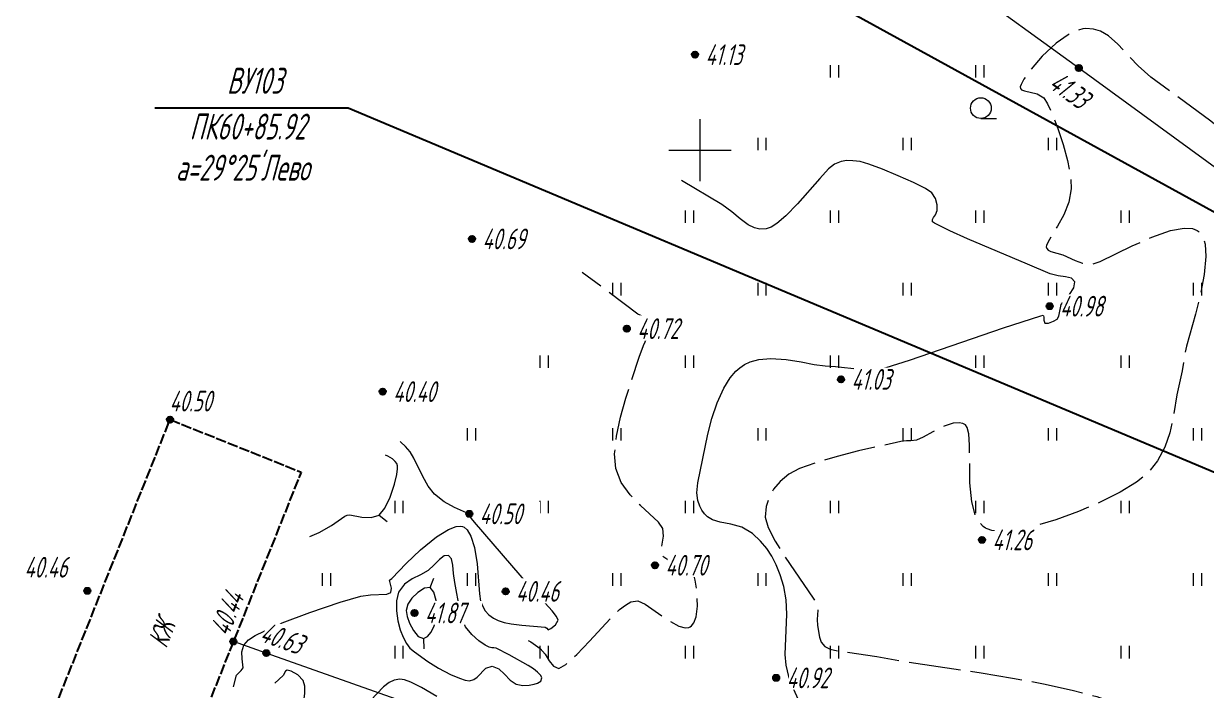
# Model space of a CAD drawing. Extents: x 2208637 to 2213412, y 575334 to 577367.
# Drawn here: x 2211117.4 to 2211174.4, y 576774 to 576806.1 of the extents above; entities that cross this region are included whole.
import ezdxf
from ezdxf.enums import TextEntityAlignment as Align

# ---------------------------------------------------------------- set-up
doc = ezdxf.new("R2010")
doc.units = 0
doc.header["$LTSCALE"] = 0.5
doc.linetypes.add('2000_16', pattern=[1, 1, 0])
doc.linetypes.add('500_329_3', pattern=[6, 5, -1])
doc.layers.get('0').update_dxf_attribs({"lineweight": 25})
for name, color, linetype, lineweight in [('ИИ_ГОРИЗОНТАЛИ_ОСН', 32, 'Continuous', 15), ('ИИ_ГРАНИЦЫ_ЗЕМЛЕПОЛЬЗОВАТЕЛЕЙ', 7, 'Continuous', 25), ('ИИ_КООРДИНАТНАЯ_СЕТКА', 3, 'Continuous', 25), ('ИИ_ОГРАДЫ', 7, 'Continuous', 25), ('ИИ_ОТМЕТКИ', 7, 'Continuous', 25), ('ИИ_СООРУЖЕНИЯ', 7, 'Continuous', 25), ('ИИ_ТРАССЫ_КЛС', 5, 'Continuous', 40), ('ИИ_УГОДЬЯ', 7, 'Continuous', 25)]:
    doc.layers.add(name, color=color, linetype=linetype, lineweight=lineweight)
doc.styles.add('D431', font='', dxfattribs={"height": 1})
doc.styles.add('GOST 2.304', font='cs_gost2304.shx', dxfattribs={"width": 0.8, "oblique": 15})
doc.styles.get('D431').set_extended_font_data('D431', italic=True)
doc.linetypes.add('2000_475_1', pattern='A,3,[1,Topography.shx,S=0.5,R=90,X=0,Y=0],0', length=3)
doc.linetypes.add('2000_485_1', pattern='A,34.5,[1,Topography.shx,S=1.5,R=120,X=0.5,Y=-0.87],-0.01,[1,Topography.shx,S=1.5,R=0,X=-0.25,Y=0.43],0,[3,Topography.shx,S=1,R=0,X=0.5,Y=0],-0.01,[1,Topography.shx,S=1.5,R=60,X=0.5,Y=-0.87],-1,34.5', length=70.02)

# ---------------------------------------------------------------- blocks, each defined once
blk = doc.blocks.new('500_12')
at = {"color": 0, "linetype": 'Continuous', "lineweight": -2, "flags": 128}
for points in [[(0, 3), (0, -3)], [(-3, 0), (3, 0)]]:
    blk.add_lwpolyline(points, dxfattribs=at)
at = {"color": 7, "linetype": 'Continuous', "lineweight": -2, "style": 'D431'}
blk.add_attdef('Вертикальная_подпись', (-0.5, 0.5), '', height=2, rotation=90, dxfattribs=at)
blk.add_attdef('Горизонтальная_подпись', (0.5, 0.5), '', height=2, dxfattribs=at)
blk = doc.blocks.new('500_329_6')
at = {"color": 0, "linetype": 'Continuous', "lineweight": -2}
blk.add_lwpolyline([(0, 0), (1, 0)], dxfattribs=at)
blk = doc.blocks.new('500_401')
at = {"color": 0, "linetype": 'Continuous', "lineweight": -2}
for points in [[(-0.4, 0), (-0.4, 1.2)], [(0.4, 0), (0.4, 1.2)]]:
    blk.add_lwpolyline(points, dxfattribs=at)
blk = doc.blocks.new('500_379')
at = {"color": 0, "linetype": 'Continuous', "lineweight": -2}
blk.add_lwpolyline([(0, -1), (1.5, -1)], dxfattribs=at)
blk.add_circle((0, 0), 1, dxfattribs=at)
blk = doc.blocks.new('500_330_1')
at = {"linetype": 'Continuous', "lineweight": -2}
h = blk.add_hatch(color=0, dxfattribs=at)
h.dxf.hatch_style = 1
edge = h.paths.add_edge_path()
edge.add_arc((0, 0), 0.3, 0, 360)
at = {"color": 0, "linetype": 'Continuous', "lineweight": -2}
blk.add_circle((0, 0), 0.3, dxfattribs=at)
at = {"color": 0, "linetype": 'Continuous', "lineweight": -2, "style": 'GOST 2.304', "flags": 1}
for tag, p in [('Номер', (-1, -1)), ('Номер_рабочей_станции', (-1, -3.5))]:
    blk.add_attdef(tag, text='', height=2, dxfattribs=at).set_placement(p, align=Align.RIGHT)
at = {"color": 0, "linetype": 'Continuous', "lineweight": -2, "style": 'GOST 2.304'}
blk.add_attdef('Высота', (1, -1), '', height=2, dxfattribs=at)
at = {"color": 0, "linetype": 'Continuous', "lineweight": -2, "style": 'GOST 2.304', "flags": 1}
blk.add_attdef('Код', (0, -3.5), '', height=2, dxfattribs=at)
blk = doc.blocks.new('PD7E29FB7921E4EA9B9E6094250D61F')
at = {"color": 0, "linetype": '2000_485_1', "lineweight": -2, "flags": 128}
blk.add_lwpolyline([(2211134.45, 576819.17), (2211144.86, 576833.83), (2211150.75, 576843), (2211154.99, 576846.09), (2211159.93, 576844.44), (2211166.09, 576840.68), (2211208, 576815.87), (2211189.79, 576788.76)], close=True, dxfattribs=at)
at = {"color": 0, "lineweight": -2, "flags": 1}
for tag in ['Адрес (местоположение) участка', 'Дата постановки на учет', 'Тип объекта', 'Статус записи о ЗУ по справочнику', 'Кадастровый номер, обозначение, учетный номер объекта', 'Кадастровый номер квартала', 'Вид разрешенного использования по классификатору', 'Площадь, кв.м', 'Категория земель', 'Вид использования по документу', 'Кадастровая стоимость']:
    blk.add_attdef(tag, (0, 0), '', height=0.2, dxfattribs=at)

msp = doc.modelspace()

# ---------------------------------------------------------------- linework, layer by layer
at = {"layer": 'ИИ_ГОРИЗОНТАЛИ_ОСН', "color": 32, "linetype": '500_329_3', "lineweight": 20, "flags": 128}
for points, elevation in [([(2211230.237, 576793.471), (2211229.539, 576794.436), (2211229, 576795.255), (2211228.719, 576795.596), (2211228.363, 576795.9), (2211227.885, 576796.175), (2211227.306, 576796.337), (2211226.47, 576796.438), (2211225.479, 576796.491), (2211224.436, 576796.506), (2211223.441, 576796.498), (2211221.766, 576796.451), (2211221.645, 576796.465), (2211221.537, 576796.5), (2211221.345, 576796.863), (2211221.155, 576797.089), (2211220.89, 576797.205), (2211220.159, 576797.399), (2211219.928, 576797.539), (2211219.844, 576797.762), (2211219.868, 576798.299), (2211219.825, 576798.834), (2211219.783, 576799.146), (2211219.7, 576799.504), (2211219.559, 576799.882), (2211218.886, 576801.461), (2211216.987, 576805.766), (2211216.8, 576806.289), (2211216.572, 576807.135), (2211216.393, 576807.518), (2211216.078, 576807.914), (2211215.646, 576808.193), (2211214.783, 576808.63), (2211213.585, 576809.187), (2211212.149, 576809.827), (2211208.952, 576811.204), (2211203.569, 576813.458), (2211202.116, 576814.089), (2211201.998, 576814.167), (2211189.803, 576820.012), (2211189.454, 576820.181), (2211188.897, 576820.49), (2211188.533, 576820.61), (2211188.308, 576820.612), (2211188.154, 576820.4), (2211187.895, 576819.946), (2211187.249, 576818.729), (2211187.168, 576818.619), (2211187.08, 576818.513), (2211186.16, 576817.607), (2211185.686, 576817.107), (2211185.254, 576816.604), (2211184.937, 576816.156), (2211184.443, 576815.318), (2211184.284, 576814.944), (2211184.222, 576814.637), (2211184.223, 576814.392), (2211184.249, 576814.218), (2211184.291, 576814.066), (2211184.368, 576813.934), (2211184.563, 576813.708), (2211184.946, 576813.36), (2211187.024, 576811.759), (2211187.709, 576811.183), (2211188.268, 576810.618), (2211188.627, 576810.084), (2211188.832, 576809.447), (2211188.865, 576808.873), (2211188.717, 576807.76), (2211188.685, 576807.14), (2211188.781, 576806.425), (2211188.988, 576805.753), (2211189.307, 576804.942), (2211189.7, 576804.055), (2211190.127, 576803.152), (2211191.407, 576800.61), (2211191.611, 576800.25), (2211191.796, 576799.978), (2211191.954, 576799.699), (2211192.077, 576799.324), (2211192.18, 576798.882), (2211192.28, 576798.327), (2211192.322, 576797.723), (2211192.273, 576797.247), (2211192.169, 576796.915), (2211192.061, 576796.713), (2211191.931, 576796.548), (2211191.787, 576796.423), (2211191.534, 576796.278), (2211191.142, 576796.151), (2211190.605, 576796.065), (2211189.561, 576795.965), (2211189.159, 576795.862), (2211188.745, 576795.612), (2211188.441, 576795.34), (2211188.141, 576795.112), (2211187.735, 576794.995), (2211187.324, 576795.079), (2211186.873, 576795.328), (2211186.365, 576795.642), (2211185.787, 576795.922), (2211185.123, 576796.069), (2211184.556, 576796.011), (2211184.026, 576795.809), (2211183.508, 576795.546), (2211182.981, 576795.303), (2211182.419, 576795.16), (2211181.801, 576795.198), (2211181.255, 576795.442), (2211180.614, 576795.907), (2211179.9, 576796.538), (2211179.138, 576797.279), (2211177.558, 576798.877), (2211176.788, 576799.625), (2211176.061, 576800.266), (2211174.635, 576801.394), (2211171.742, 576803.524), (2211171.119, 576804.063), (2211170.152, 576805.106), (2211169.701, 576805.514), (2211169.308, 576805.741), (2211168.975, 576805.838), (2211168.598, 576805.86), (2211168.462, 576805.846), (2211168.182, 576805.773), (2211167.749, 576805.568), (2211167.17, 576805.161), (2211166.496, 576804.526), (2211165.937, 576803.872), (2211165.619, 576803.421), (2211165.478, 576803.168), (2211165.439, 576803.056), (2211165.45, 576802.979), (2211165.503, 576802.916), (2211165.641, 576802.855), (2211166.262, 576802.721), (2211166.573, 576802.529), (2211166.754, 576802.235), (2211166.993, 576801.718), (2211167.256, 576801.045), (2211167.511, 576800.282), (2211167.725, 576799.498), (2211167.866, 576798.758), (2211167.9, 576798.131), (2211167.78, 576797.495), (2211167.535, 576796.886), (2211167.236, 576796.334), (2211166.779, 576795.574), (2211166.707, 576795.411), (2211166.694, 576795.333), (2211166.723, 576795.257), (2211166.787, 576795.182), (2211166.921, 576795.109), (2211167.5, 576794.952), (2211168.088, 576794.678), (2211168.443, 576794.556), (2211168.861, 576794.502), (2211169.287, 576794.631), (2211170.843, 576795.383), (2211171.779, 576795.806), (2211172.692, 576796.127), (2211173.341, 576796.245), (2211173.746, 576796.218), (2211173.967, 576796.133), (2211174.06, 576796.068), (2211174.131, 576795.997), (2211174.245, 576795.82), (2211174.353, 576795.471), (2211174.393, 576794.879), (2211174.311, 576793.999), (2211174.129, 576793.041), (2211173.895, 576792.09), (2211173.462, 576790.552), (2211173.36, 576790.134), (2211173.242, 576789.355), (2211172.995, 576788.213), (2211172.808, 576787.062), (2211172.645, 576786.378), (2211172.406, 576785.683), (2211172.065, 576785.021), (2211171.599, 576784.437), (2211171.043, 576783.996), (2211170.254, 576783.518), (2211169.299, 576783.034), (2211168.242, 576782.576), (2211167.151, 576782.176), (2211166.092, 576781.865), (2211165.13, 576781.675), (2211164.474, 576781.631), (2211164.072, 576781.672), (2211163.854, 576781.739), (2211163.762, 576781.784), (2211163.656, 576781.856), (2211163.474, 576782.042), (2211163.27, 576782.413), (2211163.103, 576783.041), (2211163.016, 576783.956), (2211162.999, 576785.772), (2211162.958, 576786.328), (2211162.884, 576786.625), (2211162.805, 576786.751), (2211162.678, 576786.827), (2211162.504, 576786.863), (2211162.207, 576786.837), (2211161.771, 576786.695), (2211161.225, 576786.425), (2211160.755, 576786.162), (2211160.446, 576786.021), (2211160.173, 576785.986), (2211159.951, 576785.983), (2211159.677, 576785.953), (2211157.651, 576785.501), (2211156.617, 576785.237), (2211155.623, 576784.951), (2211154.801, 576784.66), (2211154.282, 576784.385), (2211153.873, 576784.023), (2211153.553, 576783.654), (2211153.324, 576783.259), (2211153.189, 576782.816), (2211153.15, 576782.308), (2211153.286, 576781.809), (2211153.629, 576781.145), (2211154.098, 576780.396), (2211155.462, 576778.409), (2211155.637, 576778.092), (2211155.681, 576777.821), (2211155.644, 576777.369), (2211155.665, 576777.088), (2211155.758, 576776.517), (2211155.848, 576776.28), (2211156.027, 576776.067), (2211156.276, 576775.948), (2211156.683, 576775.854), (2211158.524, 576775.59), (2211159.868, 576775.355), (2211163.557, 576774.8), (2211165.068, 576774.55), (2211166.564, 576774.274), (2211167.95, 576773.974), (2211169.133, 576773.654), (2211169.87, 576773.385), (2211170.27, 576773.178), (2211170.452, 576773.038), (2211170.587, 576772.863), (2211170.698, 576772.644), (2211170.794, 576772.288), (2211170.812, 576771.775), (2211170.71, 576771.096), (2211170.358, 576769.733), (2211170.248, 576769.114), (2211170.275, 576768.581), (2211170.479, 576767.958), (2211170.741, 576767.425), (2211171.043, 576766.971), (2211171.363, 576766.585), (2211171.684, 576766.256), (2211172.047, 576765.93), (2211172.382, 576765.698), (2211172.738, 576765.537), (2211173.162, 576765.427), (2211173.569, 576765.401), (2211173.901, 576765.464), (2211174.241, 576765.558), (2211174.672, 576765.624), (2211175.915, 576765.638), (2211181.435, 576765.611), (2211181.588, 576765.655), (2211181.835, 576765.968), (2211182.095, 576766.06), (2211185.343, 576767), (2211186.787, 576767.437), (2211187.414, 576767.659), (2211188.882, 576768.234), (2211189.267, 576768.352), (2211189.657, 576768.436), (2211189.966, 576768.478), (2211192.1, 576768.698), (2211193.273, 576768.836), (2211193.882, 576768.894), (2211194.959, 576768.966), (2211195.276, 576769.024), (2211195.451, 576769.093), (2211195.563, 576769.192), (2211195.632, 576769.36), (2211195.653, 576769.561), (2211195.612, 576769.853), (2211195.466, 576770.198), (2211195.233, 576770.449), (2211194.882, 576770.486), (2211194.353, 576770.375), (2211193.405, 576770.119), (2211193.205, 576770.099), (2211193.13, 576770.121), (2211193.114, 576770.177), (2211193.164, 576770.249), (2211193.344, 576770.374), (2211193.726, 576770.561), (2211194.313, 576770.798), (2211195.231, 576771.133), (2211195.593, 576771.259), (2211196.04, 576771.388), (2211196.129, 576771.43), (2211196.686, 576771.225), (2211197.118, 576771.041), (2211197.429, 576770.866), (2211197.612, 576770.668), (2211197.724, 576770.469), (2211197.895, 576770.25), (2211198.081, 576770.097), (2211198.499, 576769.83), (2211198.741, 576769.636), (2211198.997, 576769.373), (2211199.543, 576768.729), (2211199.677, 576768.668), (2211199.826, 576768.635), (2211200.422, 576768.589), (2211200.6, 576768.545), (2211200.48, 576768.474), (2211200.23, 576768.417), (2211199.541, 576768.343), (2211199.223, 576768.287), (2211198.919, 576768.2), (2211197.575, 576767.738), (2211197.002, 576767.575), (2211195.633, 576767.293), (2211192.995, 576766.818), (2211192.082, 576766.636), (2211191.881, 576766.544), (2211191.539, 576766.329), (2211189.395, 576765.28), (2211188.668, 576764.895), (2211188.031, 576764.523), (2211187.568, 576764.198), (2211187.167, 576763.815), (2211186.889, 576763.464), (2211186.409, 576762.729), (2211186.058, 576762.281), (2211185.658, 576761.847), (2211183.181, 576759.329), (2211182.656, 576758.766), (2211182.292, 576758.335), (2211181.967, 576757.882), (2211181.708, 576757.48), (2211181.496, 576757.106), (2211181.312, 576756.737), (2211180.913, 576755.857), (2211180.728, 576755.407), (2211180.617, 576755.032), (2211180.615, 576754.765), (2211180.76, 576754.575), (2211180.988, 576754.462), (2211181.256, 576754.305), (2211182.907, 576752.67), (2211183.497, 576752.126), (2211184.065, 576751.653), (2211184.564, 576751.311), (2211185.227, 576751.006), (2211185.903, 576750.791), (2211186.515, 576750.647), (2211187.228, 576750.504), (2211187.478, 576750.358), (2211187.621, 576750.313)], 41.25), ([(2211141.722, 576776.353), (2211141.854, 576776.289), (2211142.297, 576775.972), (2211142.537, 576775.7), (2211142.733, 576775.384), (2211142.936, 576775.122), (2211143.198, 576775.008), (2211143.532, 576775.198), (2211144.059, 576775.686), (2211144.679, 576776.333), (2211145.808, 576777.554), (2211146.117, 576777.85), (2211146.416, 576778.069), (2211146.676, 576778.218), (2211147, 576778.271), (2211147.359, 576778.106), (2211148.507, 576777.307), (2211148.979, 576777.054), (2211149.287, 576776.969), (2211149.459, 576776.983), (2211149.532, 576777.016), (2211149.596, 576777.065), (2211149.703, 576777.206), (2211149.814, 576777.506), (2211149.88, 576778.019), (2211149.855, 576778.733), (2211149.771, 576779.267), (2211149.682, 576779.593), (2211149.58, 576779.821), (2211149.532, 576779.885), (2211149.416, 576779.983), (2211149.207, 576780.074), (2211148.506, 576780.211), (2211148.218, 576780.416), (2211148.125, 576780.729), (2211148.247, 576781.388), (2211148.205, 576781.765), (2211147.995, 576782.065), (2211147.127, 576782.87), (2211146.634, 576783.383), (2211146.21, 576783.975), (2211145.939, 576784.651), (2211145.884, 576785.362), (2211145.978, 576786.213), (2211146.173, 576787.131), (2211146.426, 576788.045), (2211147.072, 576790.029), (2211147.279, 576790.577), (2211147.682, 576791.445), (2211147.712, 576791.707), (2211147.555, 576791.877), (2211147.304, 576791.965), (2211147.011, 576792.096), (2211145.231, 576793.443), (2211144.328, 576794.104)], 40.75)]:
    msp.add_lwpolyline(points, dxfattribs=dict(at, elevation=elevation))
at = {"layer": 'ИИ_ГОРИЗОНТАЛИ_ОСН', "flags": 128}
for points, elevation in [([(2211154.796, 576773.382), (2211154.469, 576774.14), (2211154.29, 576774.63), (2211154.153, 576775.166), (2211154.11, 576775.681), (2211154.192, 576777.636), (2211154.164, 576778.317), (2211154.045, 576778.96), (2211153.868, 576779.523), (2211153.681, 576780.003), (2211153.469, 576780.421), (2211153.217, 576780.798), (2211152.912, 576781.155), (2211152.539, 576781.512), (2211152.024, 576781.826), (2211151.492, 576781.968), (2211150.979, 576782.059), (2211150.606, 576782.173), (2211150.36, 576782.323), (2211150.216, 576782.468), (2211150.092, 576782.651), (2211149.996, 576782.837), (2211149.902, 576783.111), (2211149.855, 576783.479), (2211149.893, 576783.961), (2211150.382, 576786.315), (2211150.577, 576787.059), (2211150.83, 576787.816), (2211151.15, 576788.528), (2211151.461, 576789.027), (2211151.729, 576789.34), (2211151.925, 576789.514), (2211152.155, 576789.665), (2211152.417, 576789.789), (2211152.835, 576789.908), (2211153.419, 576789.964), (2211154.163, 576789.916), (2211154.876, 576789.796), (2211155.513, 576789.67), (2211156.029, 576789.602), (2211156.53, 576789.571), (2211157.715, 576789.45), (2211158.356, 576789.44), (2211158.636, 576789.462), (2211158.982, 576789.523), (2211160.096, 576789.883), (2211164.632, 576791.435), (2211166.434, 576792.021), (2211166.542, 576792.042), (2211166.566, 576792.019), (2211166.584, 576791.945), (2211166.578, 576791.801), (2211166.619, 576791.657), (2211166.799, 576791.664), (2211167.045, 576791.753), (2211167.222, 576791.861), (2211167.3, 576792.002), (2211167.407, 576792.562), (2211167.808, 576793.046), (2211168.028, 576793.37), (2211168.074, 576793.655), (2211167.911, 576793.825), (2211167.63, 576793.898), (2211167.274, 576793.948), (2211166.887, 576794.047), (2211165.791, 576794.498), (2211162.899, 576795.734), (2211162.052, 576796.114), (2211161.304, 576796.48), (2211161.208, 576796.551), (2211161.204, 576796.651), (2211161.256, 576796.748), (2211161.359, 576796.885), (2211161.44, 576797.098), (2211161.433, 576797.369), (2211161.359, 576797.665), (2211161.183, 576797.949), (2211160.88, 576798.147), (2211160.295, 576798.438), (2211159.558, 576798.768), (2211158.796, 576799.082), (2211158.139, 576799.327), (2211157.717, 576799.449), (2211157.369, 576799.495), (2211157.082, 576799.501), (2211156.804, 576799.452), (2211156.486, 576799.331), (2211156.2, 576799.096), (2211155.777, 576798.637), (2211154.699, 576797.414), (2211154.136, 576796.836), (2211153.714, 576796.473), (2211153.431, 576796.29), (2211153.186, 576796.206), (2211152.894, 576796.2), (2211152.635, 576796.255), (2211152.322, 576796.405), (2211151.946, 576796.686), (2211151.541, 576797.028), (2211151.055, 576797.388), (2211149.106, 576798.536)], 41), ([(2211127.517, 576774.123), (2211127.659, 576774.689), (2211127.891, 576774.91), (2211127.973, 576775.041), (2211127.926, 576775.482), (2211127.923, 576775.819), (2211128.016, 576776.133), (2211128.236, 576776.386), (2211128.563, 576776.604), (2211129.455, 576777.04), (2211129.867, 576777.216), (2211131.191, 576777.707), (2211132.658, 576778.206), (2211133.645, 576778.502), (2211134.119, 576778.567), (2211134.905, 576778.599), (2211135.094, 576778.668), (2211135.131, 576778.888), (2211135.035, 576779.274), (2211135.141, 576779.351), (2211135.843, 576780.077), (2211136.533, 576780.727), (2211137.293, 576781.351), (2211137.873, 576781.719), (2211138.252, 576781.864), (2211138.464, 576781.879), (2211138.555, 576781.858), (2211138.638, 576781.818), (2211138.785, 576781.689), (2211138.963, 576781.392), (2211139.133, 576780.852), (2211139.264, 576780.052), (2211139.376, 576778.603), (2211139.426, 576778.25), (2211139.535, 576777.994), (2211139.647, 576777.799), (2211139.83, 576777.602), (2211140.051, 576777.432), (2211140.276, 576777.326), (2211140.566, 576777.234), (2211140.903, 576777.169), (2211141.407, 576777.106), (2211142.54, 576776.997), (2211142.617, 576776.954), (2211142.69, 576776.876), (2211142.815, 576776.947), (2211143.038, 576777.121), (2211143.163, 576777.336), (2211143.086, 576777.517), (2211142.871, 576777.79), (2211141.829, 576778.94), (2211139.126, 576782.072), (2211138.986, 576782.236), (2211138.861, 576782.437), (2211138.747, 576782.52), (2211138.171, 576782.773), (2211137.672, 576783.053), (2211137.206, 576783.421), (2211136.903, 576783.805), (2211136.64, 576784.262), (2211136.208, 576785.149), (2211136.027, 576785.452), (2211135.803, 576785.712), (2211135.584, 576785.928), (2211135.549, 576785.959)], 40.5), ([(2211131.187, 576781.378), (2211131.645, 576781.564), (2211132.233, 576781.905), (2211132.878, 576782.357), (2211132.998, 576782.396), (2211133.12, 576782.421), (2211133.702, 576782.308), (2211134.151, 576782.286), (2211134.538, 576782.406), (2211134.803, 576782.735), (2211135.063, 576783.278), (2211135.278, 576783.899), (2211135.389, 576784.362), (2211135.422, 576784.644), (2211135.416, 576784.784), (2211135.38, 576784.892), (2211135.315, 576784.994), (2211135.18, 576785.122), (2211134.956, 576785.255), (2211134.838, 576785.299)], 40.5), ([(2211130.805, 576772.994), (2211130.806, 576772.998), (2211130.908, 576773.427), (2211130.959, 576773.816), (2211130.949, 576774.152), (2211130.866, 576774.426), (2211130.615, 576774.701), (2211130.3, 576774.878), (2211130.094, 576774.932), (2211130.028, 576774.888), (2211129.905, 576774.677), (2211129.499, 576774.3)], 41), ([(2211137.319, 576773.654), (2211136.57, 576774.094), (2211136.064, 576774.347), (2211135.758, 576774.461), (2211135.532, 576774.496), (2211135.261, 576774.446), (2211135.023, 576774.336), (2211134.745, 576774.122), (2211134.12, 576773.464)], 40.5)]:
    msp.add_lwpolyline(points, dxfattribs=dict(at, elevation=elevation))
for points, elevation in [([(2211140.171, 576775.994), (2211140.061, 576776.012), (2211139.97, 576776.008), (2211139.836, 576776.034), (2211139.65, 576776.137), (2211139.342, 576776.347), (2211138.998, 576776.649), (2211138.699, 576777.026), (2211138.532, 576777.401), (2211138.417, 576777.843), (2211138.188, 576779.152), (2211138.119, 576779.587), (2211138.083, 576779.985), (2211138.021, 576780.294), (2211137.873, 576780.459), (2211137.663, 576780.435), (2211137.443, 576780.259), (2211137.193, 576780.004), (2211136.897, 576779.743), (2211136.531, 576779.533), (2211136.128, 576779.334), (2211135.753, 576779.077), (2211135.475, 576778.696), (2211135.37, 576778.276), (2211135.368, 576777.799), (2211135.44, 576777.313), (2211135.556, 576776.869), (2211135.686, 576776.518), (2211135.846, 576776.217), (2211136.022, 576775.998), (2211136.239, 576775.808), (2211136.889, 576775.343), (2211137.403, 576775.031), (2211137.971, 576774.727), (2211138.402, 576774.537), (2211138.68, 576774.448), (2211138.897, 576774.422), (2211139.097, 576774.475), (2211139.262, 576774.59), (2211139.684, 576775.026), (2211139.981, 576775.125), (2211140.303, 576775), (2211140.584, 576774.731), (2211140.853, 576774.441), (2211141.141, 576774.253), (2211141.457, 576774.198), (2211141.762, 576774.206), (2211142.013, 576774.249), (2211142.168, 576774.299), (2211142.323, 576774.407), (2211142.385, 576774.553), (2211142.325, 576774.68), (2211142.174, 576774.83), (2211141.977, 576774.99), (2211141.723, 576775.152), (2211140.807, 576775.668)], 41), ([(2211137.29, 576777.402), (2211137.318, 576777.635), (2211137.321, 576777.907), (2211137.285, 576778.284), (2211137.175, 576778.69), (2211136.991, 576778.91), (2211136.718, 576778.881), (2211136.396, 576778.68), (2211136.103, 576778.396), (2211135.915, 576778.118), (2211135.838, 576777.812), (2211135.878, 576777.518), (2211136.005, 576777.192), (2211136.187, 576776.837), (2211136.412, 576776.56), (2211136.668, 576776.458), (2211136.866, 576776.55), (2211137.046, 576776.767), (2211137.193, 576777.065)], 41.5)]:
    msp.add_lwpolyline(points, close=True, dxfattribs=dict(at, elevation=elevation))
at = {"layer": 'ИИ_ОГРАДЫ', "linetype": '2000_475_1', "lineweight": 20, "flags": 128}
for points in [[(2211162.622, 576808.075), (2211168.265, 576803.967), (2211175.984, 576798.346), (2211187.337, 576790.079), (2211198.61, 576781.87), (2211202.273, 576779.203), (2211205.78, 576783.95), (2211213.97, 576795.91), (2211217.167, 576801.007), (2211219.283, 576803.789), (2211220.81, 576806.45), (2211220.79, 576809.08), (2211215.99, 576812.01), (2211210.26, 576815.345), (2211206.96, 576817.52), (2211203.574, 576819.431), (2211198.15, 576822.61), (2211192.726, 576825.789), (2211186.43, 576829.23), (2211182.45, 576831.68), (2211176.847, 576834.872)], [(2211147.84, 576745.87), (2211148.728, 576747.413), (2211154.544, 576743.8), (2211158.735, 576742.016), (2211160.249, 576741.371), (2211162.85, 576745.55), (2211167.5, 576752.24), (2211172.15, 576758.93), (2211172.6, 576759.955), (2211156.459, 576766.316), (2211142.651, 576770.981), (2211140.579, 576771.682), (2211129.092, 576775.752), (2211127.51, 576776.312)]]:
    msp.add_lwpolyline(points, dxfattribs=at)
at = {"layer": 'ИИ_СООРУЖЕНИЯ', "linetype": '2000_16', "flags": 128}
msp.add_lwpolyline([(2211124.456, 576787.01), (2211130.775, 576784.484), (2211127.51, 576776.312), (2211123.717, 576766.82), (2211117.398, 576769.346)], close=True, dxfattribs=at)
at = {"layer": 'ИИ_ТРАССЫ_КЛС', "lineweight": 25, "flags": 128}
msp.add_lwpolyline([(2211194.772, 576776.058), (2211133.049, 576802.032), (2211123.717, 576802.032)], dxfattribs=at)

# ---------------------------------------------------------------- block references
at = {"layer": 'ИИ_ГОРИЗОНТАЛИ_ОСН'}
for p, xscale, yscale, zscale, rotation in [((2211134.538, 576782.406, 40.5), 0.4999999999999998, 0.4999999999999998, 0.4999999999999998, 321.1737056444692), ((2211136.991, 576778.91, 41.5), 0.5, 0.5, 0.5, 68.01488157398643), ((2211136.668, 576776.458, 41.5), 0.4999999999999998, 0.4999999999999998, 0.4999999999999998, 271.6926474923873)]:
    msp.add_blockref('500_329_6', p, dxfattribs=dict(at, xscale=xscale, yscale=yscale, zscale=zscale, rotation=rotation))
at = {"layer": 'ИИ_КООРДИНАТНАЯ_СЕТКА', "color": 3, "lineweight": 20, "xscale": 0.5, "yscale": 0.5, "zscale": 0.5}
msp.add_blockref('500_12', (2211150, 576800), dxfattribs=at)
at = {"layer": 'ИИ_УГОДЬЯ', "lineweight": 20, "xscale": 0.5, "yscale": 0.5, "zscale": 0.5}
for name, p in [('500_401', (2211156.5, 576803.5)), ('500_401', (2211163.5, 576803.5)), ('500_379', (2211163.542, 576802.027)), ('500_401', (2211153, 576800)), ('500_401', (2211160, 576800)), ('500_401', (2211167, 576800)), ('500_401', (2211149.5, 576796.5)), ('500_401', (2211156.5, 576796.5)), ('500_401', (2211163.5, 576796.5)), ('500_401', (2211170.5, 576796.5)), ('500_401', (2211146, 576793)), ('500_401', (2211153, 576793)), ('500_401', (2211160, 576793)), ('500_401', (2211167, 576793)), ('500_401', (2211174, 576793)), ('500_401', (2211142.5, 576789.5)), ('500_401', (2211149.5, 576789.5)), ('500_401', (2211156.5, 576789.5)), ('500_401', (2211163.5, 576789.5)), ('500_401', (2211170.5, 576789.5)), ('500_401', (2211139, 576786)), ('500_401', (2211146, 576786)), ('500_401', (2211153, 576786)), ('500_401', (2211160, 576786)), ('500_401', (2211167, 576786)), ('500_401', (2211174, 576786)), ('500_401', (2211135.5, 576782.5)), ('500_401', (2211142.5, 576782.5)), ('500_401', (2211149.5, 576782.5)), ('500_401', (2211156.5, 576782.5)), ('500_401', (2211163.5, 576782.5)), ('500_401', (2211170.5, 576782.5)), ('500_401', (2211132, 576779)), ('500_401', (2211139, 576779)), ('500_401', (2211146, 576779)), ('500_401', (2211153, 576779)), ('500_401', (2211160, 576779)), ('500_401', (2211167, 576779)), ('500_401', (2211174, 576779)), ('500_401', (2211135.5, 576775.5)), ('500_401', (2211142.5, 576775.5)), ('500_401', (2211149.5, 576775.5)), ('500_401', (2211156.5, 576775.5)), ('500_401', (2211163.5, 576775.5)), ('500_401', (2211170.5, 576775.5))]:
    msp.add_blockref(name, p, dxfattribs=at)

# ---------------------------------------------------------------- wipeouts: each hides what was drawn before it
at = {"lineweight": 0}
for points, layer in [([(2211150.383, 576804.036), (2211152.824, 576804.036), (2211152.824, 576805.176), (2211150.383, 576805.176)], 'ИИ_ОТМЕТКИ'), ([(2211127.263, 576802.636), (2211131.197, 576802.636), (2211131.197, 576804.061), (2211127.263, 576804.061)], 'ИИ_ТРАССЫ_КЛС')]:
    msp.add_wipeout(points, dxfattribs=at).dxf.layer = layer

# ---------------------------------------------------------------- next in the draw order: block references
at = {"layer": 'ИИ_ОТМЕТКИ'}
ref = msp.add_blockref('500_330_1', (2211149.766, 576804.606, 41.126), dxfattribs=dict(at, xscale=0.5, yscale=0.5, zscale=0.5))
ref.add_attrib('Высота', '41.13', (2211150.266, 576804.106), dxfattribs={"layer": '0', "color": 0, "linetype": 'Continuous', "lineweight": -2, "height": 1, "style": 'GOST 2.304', "oblique": 15, "width": 0.8})

# ---------------------------------------------------------------- next in the draw order: texts
at = {"layer": 'ИИ_ТРАССЫ_КЛС', "lineweight": 25, "style": 'GOST 2.304', "oblique": 15, "width": 0.8}
msp.add_text('ВУ103', height=1.25, dxfattribs=at).set_placement((2211127.2, 576802.724))

# ---------------------------------------------------------------- next in the draw order: wipeouts: each hides what was drawn before it
at = {"lineweight": 0}
for points, layer in [([(2211166.809, 576802.924), (2211168.927, 576801.381), (2211169.598, 576802.303), (2211167.48, 576803.846)], 'ИИ_ОТМЕТКИ'), ([(2211139.631, 576795.153), (2211142.432, 576795.153), (2211142.432, 576796.351), (2211139.631, 576796.351)], 'ИИ_ОТМЕТКИ'), ([(2211167.474, 576791.91), (2211170.275, 576791.91), (2211170.275, 576793.05), (2211167.474, 576793.05)], 'ИИ_ОТМЕТКИ'), ([(2211147.091, 576790.824), (2211149.935, 576790.824), (2211149.935, 576792.041), (2211147.091, 576792.041)], 'ИИ_ОТМЕТКИ'), ([(2211157.419, 576788.38), (2211160.039, 576788.38), (2211160.039, 576789.52), (2211157.419, 576789.52)], 'ИИ_ОТМЕТКИ'), ([(2211135.327, 576787.79), (2211138.188, 576787.79), (2211138.188, 576788.93), (2211135.327, 576788.93)], 'ИИ_ОТМЕТКИ'), ([(2211124.546, 576787.333), (2211127.347, 576787.333), (2211127.347, 576788.473), (2211124.546, 576788.473)], 'ИИ_ОТМЕТКИ'), ([(2211139.495, 576781.897), (2211142.296, 576781.897), (2211142.296, 576783.037), (2211139.495, 576783.037)], 'ИИ_ОТМЕТКИ'), ([(2211164.213, 576780.642), (2211166.754, 576780.642), (2211166.754, 576781.859), (2211164.213, 576781.859)], 'ИИ_ОТМЕТКИ'), ([(2211148.45, 576779.42), (2211151.271, 576779.42), (2211151.271, 576780.56), (2211148.45, 576780.56)], 'ИИ_ОТМЕТКИ'), ([(2211117.55, 576779.325), (2211120.33, 576779.325), (2211120.33, 576780.523), (2211117.55, 576780.523)], 'ИИ_ОТМЕТКИ'), ([(2211127.387, 576776.599), (2211128.396, 576779.125), (2211127.337, 576779.548), (2211126.328, 576777.022)], 'ИИ_ОТМЕТКИ'), ([(2211141.247, 576778.16), (2211144.028, 576778.16), (2211144.028, 576779.358), (2211141.247, 576779.358)], 'ИИ_ОТМЕТКИ'), ([(2211136.857, 576777.12), (2211139.498, 576777.12), (2211139.498, 576778.26), (2211136.857, 576778.26)], 'ИИ_ОТМЕТКИ'), ([(2211128.811, 576776.239), (2211131.451, 576775.303), (2211131.851, 576776.432), (2211129.211, 576777.368)], 'ИИ_ОТМЕТКИ'), ([(2211154.293, 576773.99), (2211157.117, 576773.99), (2211157.117, 576775.207), (2211154.293, 576775.207)], 'ИИ_ОТМЕТКИ'), ([(2211124.363, 576775.966), (2211124.989, 576777.533), (2211123.931, 576777.956), (2211123.304, 576776.389)], 'ИИ_СООРУЖЕНИЯ'), ([(2211125.458, 576800.425), (2211132.997, 576800.425), (2211132.997, 576801.947), (2211125.458, 576801.947)], 'ИИ_ТРАССЫ_КЛС'), ([(2211124.802, 576798.446), (2211133.677, 576798.446), (2211133.677, 576799.968), (2211124.802, 576799.968)], 'ИИ_ТРАССЫ_КЛС')]:
    msp.add_wipeout(points, dxfattribs=at).dxf.layer = layer

# ---------------------------------------------------------------- next in the draw order: block references
at = {"layer": 'ИИ_ГРАНИЦЫ_ЗЕМЛЕПОЛЬЗОВАТЕЛЕЙ'}
msp.add_blockref('PD7E29FB7921E4EA9B9E6094250D61F', (0, 0), dxfattribs=at)
at = {"layer": 'ИИ_ОТМЕТКИ'}
ref = msp.add_blockref('500_330_1', (2211168.265, 576803.967, 41.329), dxfattribs=dict(at, xscale=0.5, yscale=0.5, zscale=0.5, rotation=323.939007691665))
ref.add_attrib('Высота', '41.33', (2211166.755, 576803.05), dxfattribs={"layer": '0', "color": 0, "linetype": 'Continuous', "lineweight": -2, "height": 1, "rotation": 323.939, "style": 'GOST 2.304', "oblique": 15, "width": 0.8})
ref = msp.add_blockref('500_330_1', (2211139.014, 576795.723, 40.692), dxfattribs=dict(at, xscale=0.5, yscale=0.5, zscale=0.5))
ref.add_attrib('Высота', '40.69', (2211139.514, 576795.223), dxfattribs={"layer": '0', "color": 0, "linetype": 'Continuous', "lineweight": -2, "height": 1, "style": 'GOST 2.304', "oblique": 15, "width": 0.8})
ref = msp.add_blockref('500_330_1', (2211166.857, 576792.48, 40.979), dxfattribs=dict(at, xscale=0.5, yscale=0.5, zscale=0.5))
ref.add_attrib('Высота', '40.98', (2211167.357, 576791.98, -27.319), dxfattribs={"layer": '0', "color": 0, "linetype": 'Continuous', "lineweight": -2, "height": 1, "style": 'GOST 2.304', "oblique": 15, "width": 0.8})
ref = msp.add_blockref('500_330_1', (2211146.474, 576791.394, 40.717), dxfattribs=dict(at, xscale=0.5, yscale=0.5, zscale=0.5))
ref.add_attrib('Высота', '40.72', (2211146.974, 576790.894, -27.145), dxfattribs={"layer": '0', "color": 0, "linetype": 'Continuous', "lineweight": -2, "height": 1, "style": 'GOST 2.304', "oblique": 15, "width": 0.8})
ref = msp.add_blockref('500_330_1', (2211156.802, 576788.95, 41.026), dxfattribs=dict(at, xscale=0.5, yscale=0.5, zscale=0.5))
ref.add_attrib('Высота', '41.03', (2211157.302, 576788.45, -27.351), dxfattribs={"layer": '0', "color": 0, "linetype": 'Continuous', "lineweight": -2, "height": 1, "style": 'GOST 2.304', "oblique": 15, "width": 0.8})
ref = msp.add_blockref('500_330_1', (2211134.71, 576788.36, 40.4), dxfattribs=dict(at, xscale=0.5, yscale=0.5, zscale=0.5))
ref.add_attrib('Высота', '40.40', (2211135.21, 576787.86, 40.4), dxfattribs={"layer": '0', "color": 0, "linetype": 'Continuous', "lineweight": -2, "height": 1, "style": 'GOST 2.304', "oblique": 15, "width": 0.8})
ref = msp.add_blockref('500_330_1', (2211124.456, 576787.01, 40.5), dxfattribs=dict(at, xscale=0.5, yscale=0.5, zscale=0.5))
ref.add_attrib('Высота', '40.50', (2211124.429, 576787.403), dxfattribs={"layer": '0', "color": 0, "linetype": 'Continuous', "lineweight": -2, "height": 1, "style": 'GOST 2.304', "oblique": 15, "width": 0.8})
ref = msp.add_blockref('500_330_1', (2211138.878, 576782.467, 40.503), dxfattribs=dict(at, xscale=0.5, yscale=0.5, zscale=0.5))
ref.add_attrib('Высота', '40.50', (2211139.378, 576781.967, -27.002), dxfattribs={"layer": '0', "color": 0, "linetype": 'Continuous', "lineweight": -2, "height": 1, "style": 'GOST 2.304', "oblique": 15, "width": 0.8})
ref = msp.add_blockref('500_330_1', (2211163.596, 576781.212, 41.264), dxfattribs=dict(at, xscale=0.5, yscale=0.5, zscale=0.5))
ref.add_attrib('Высота', '41.26', (2211164.096, 576780.712, -27.51), dxfattribs={"layer": '0', "color": 0, "linetype": 'Continuous', "lineweight": -2, "height": 1, "style": 'GOST 2.304', "oblique": 15, "width": 0.8})
ref = msp.add_blockref('500_330_1', (2211120.466, 576778.756, 40.46), dxfattribs=dict(at, xscale=0.5, yscale=0.5, zscale=0.5))
ref.add_attrib('Высота', '40.46', (2211117.433, 576779.395), dxfattribs={"layer": '0', "color": 0, "linetype": 'Continuous', "lineweight": -2, "height": 1, "style": 'GOST 2.304', "oblique": 15, "width": 0.8})
ref = msp.add_blockref('500_330_1', (2211147.833, 576779.99, 40.7), dxfattribs=dict(at, xscale=0.5, yscale=0.5, zscale=0.5))
ref.add_attrib('Высота', '40.70', (2211148.333, 576779.49, -27.133), dxfattribs={"layer": '0', "color": 0, "linetype": 'Continuous', "lineweight": -2, "height": 1, "style": 'GOST 2.304', "oblique": 15, "width": 0.8})
ref = msp.add_blockref('500_330_1', (2211127.51, 576776.312, 40.437), dxfattribs=dict(at, xscale=0.4999999999999998, yscale=0.4999999999999998, zscale=0.4999999999999998, rotation=68.21883967124761))
ref.add_attrib('Высота', '40.44', (2211127.278, 576776.516), dxfattribs={"layer": '0', "color": 0, "linetype": 'Continuous', "lineweight": -2, "height": 1, "rotation": 68.2188, "style": 'GOST 2.304', "oblique": 15, "width": 0.8})
ref = msp.add_blockref('500_330_1', (2211140.63, 576778.73, 40.46), dxfattribs=dict(at, xscale=0.5, yscale=0.5, zscale=0.5))
ref.add_attrib('Высота', '40.46', (2211141.13, 576778.23, -29.066), dxfattribs={"layer": '0', "color": 0, "linetype": 'Continuous', "lineweight": -2, "height": 1, "style": 'GOST 2.304', "oblique": 15, "width": 0.8})
ref = msp.add_blockref('500_330_1', (2211136.24, 576777.69, 41.87), dxfattribs=dict(at, xscale=0.5, yscale=0.5, zscale=0.5))
ref.add_attrib('Высота', '41.87', (2211136.74, 576777.19, -27.656), dxfattribs={"layer": '0', "color": 0, "linetype": 'Continuous', "lineweight": -2, "height": 1, "style": 'GOST 2.304', "oblique": 15, "width": 0.8})
ref = msp.add_blockref('500_330_1', (2211129.092, 576775.752, 40.634), dxfattribs=dict(at, xscale=0.4999999999999999, yscale=0.4999999999999999, zscale=0.4999999999999999, rotation=340.4897908695965))
ref.add_attrib('Высота', '40.63', (2211128.724, 576776.344), dxfattribs={"layer": '0', "color": 0, "linetype": 'Continuous', "lineweight": -2, "height": 1, "rotation": 340.4898, "style": 'GOST 2.304', "oblique": 15, "width": 0.8})
ref = msp.add_blockref('500_330_1', (2211153.676, 576774.56, 40.921), dxfattribs=dict(at, xscale=0.5, yscale=0.5, zscale=0.5))
ref.add_attrib('Высота', '40.92', (2211154.176, 576774.06, -27.281), dxfattribs={"layer": '0', "color": 0, "linetype": 'Continuous', "lineweight": -2, "height": 1, "style": 'GOST 2.304', "oblique": 15, "width": 0.8})

# ---------------------------------------------------------------- next in the draw order: texts
at = {"layer": 'ИИ_СООРУЖЕНИЯ', "ltscale": 0.5, "style": 'GOST 2.304', "oblique": 15, "width": 0.8}
msp.add_text('КЖ', height=1, rotation=68.2188, dxfattribs=at).set_placement((2211124.28, 576775.946, -88.25))
at = {"layer": 'ИИ_ТРАССЫ_КЛС', "lineweight": 25, "style": 'GOST 2.304', "oblique": 15, "width": 0.8}
for s, p in [('ПК60+85.92', (2211125.395, 576800.513)), ("а=29°25'Лево", (2211124.73, 576798.533))]:
    msp.add_text(s, height=1.25, dxfattribs=at).set_placement(p)

doc.saveas('drawing.dxf')
